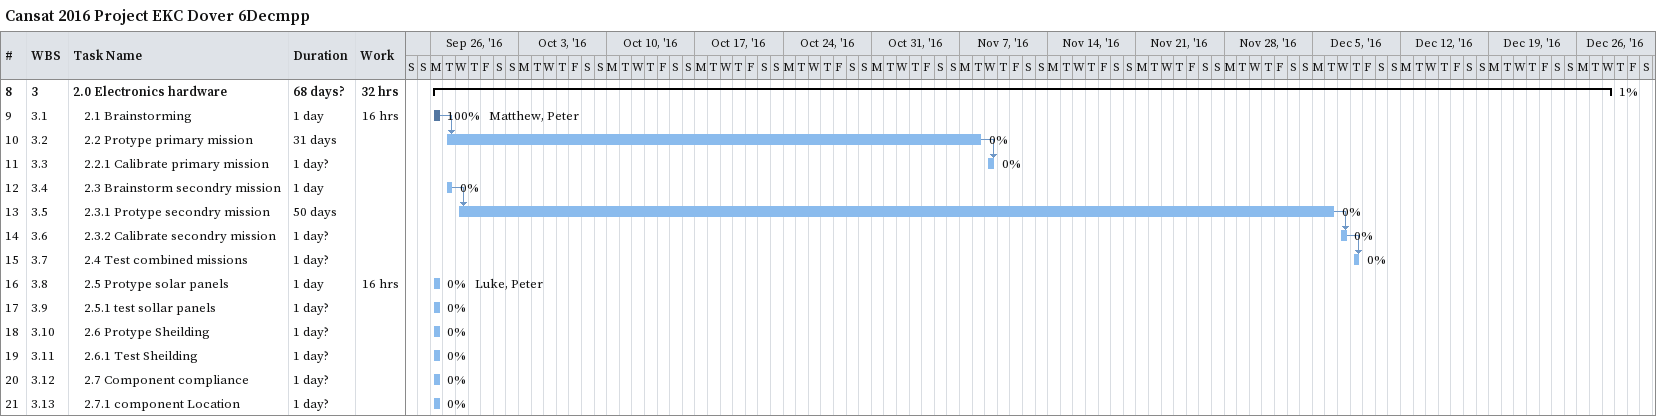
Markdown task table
Cansat 2016 Project EKC Dover 6Decmpp

| ID | WBS | Task | Duration | Start | Finish | Predecessors | Resources | % complete | Work (h) |
|---|---|---|---|---|---|---|---|---|---|
| 8 | 3 | **2.0 Electronics hardware** | 68d? | 2016-09-26 | 2016-12-28 |  |  | 1 | 32 |
| 9 | 3.1 | 2.1 Brainstorming | 1d | 2016-09-26 | 2016-09-26 |  | Matthew, Peter | 100 | 16 |
| 10 | 3.2 | 2.2 Protype primary mission | 31d | 2016-09-27 | 2016-11-08 | 9 |  | 0 |  |
| 11 | 3.3 | 2.2.1 Calibrate primary mission | 1d? | 2016-11-09 | 2016-11-09 | 10 |  | 0 |  |
| 12 | 3.4 | 2.3 Brainstorm secondry mission | 1d | 2016-09-27 | 2016-09-27 |  |  | 0 |  |
| 13 | 3.5 | 2.3.1 Protype secondry mission | 50d | 2016-09-28 | 2016-12-06 | 12 |  | 0 |  |
| 14 | 3.6 | 2.3.2 Calibrate secondry mission | 1d? | 2016-12-07 | 2016-12-07 | 13 |  | 0 |  |
| 15 | 3.7 | 2.4 Test combined missions | 1d? | 2016-12-08 | 2016-12-08 | 14 |  | 0 |  |
| 16 | 3.8 | 2.5 Protype solar panels | 1d | 2016-09-26 | 2016-09-26 |  | Luke, Peter | 0 | 16 |
| 17 | 3.9 | 2.5.1 test sollar panels | 1d? | 2016-09-26 | 2016-09-26 |  |  | 0 |  |
| 18 | 3.10 | 2.6 Protype Sheilding | 1d? | 2016-09-26 | 2016-09-26 |  |  | 0 |  |
| 19 | 3.11 | 2.6.1 Test Sheilding | 1d? | 2016-09-26 | 2016-09-26 |  |  | 0 |  |
| 20 | 3.12 | 2.7 Component compliance | 1d? | 2016-09-26 | 2016-09-26 |  |  | 0 |  |
| 21 | 3.13 | 2.7.1 component Location | 1d? | 2016-09-26 | 2016-09-26 |  |  | 0 |  |
